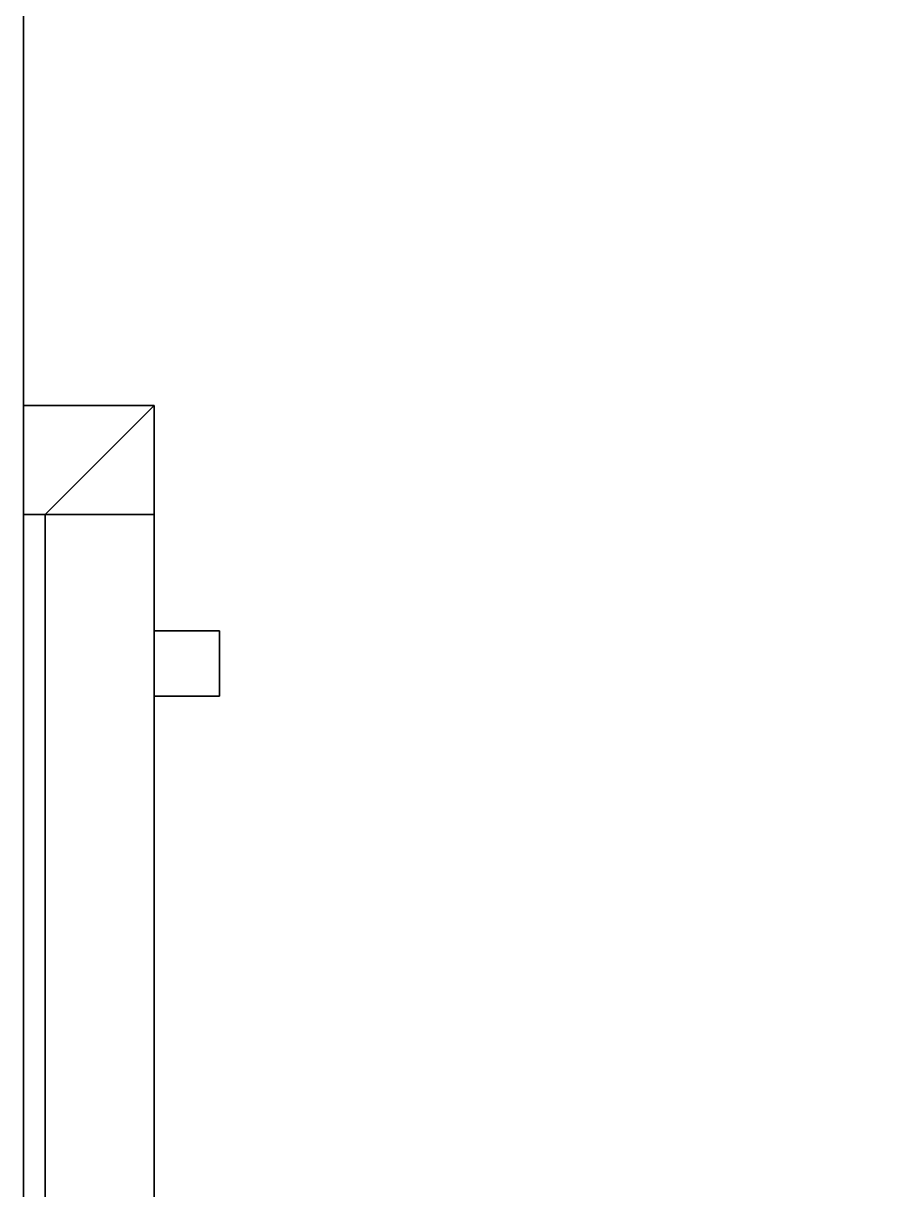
# Model space of a CAD drawing. Extents: x 0 to 4068, y -4475 to 0.
# Drawn here: x 0 to 1172, y -2901 to -1295 of the extents above; entities that cross this region are included whole.
import ezdxf

# ---------------------------------------------------------------- set-up
doc = ezdxf.new("R2010")
doc.units = 0
for name, color, linetype in [('LAYER0', 7, 'CONTINUOUS'), ('LAYER10', 7, 'CONTINUOUS'), ('LAYER11', 7, 'CONTINUOUS'), ('LAYER12', 7, 'CONTINUOUS'), ('LAYER13', 7, 'CONTINUOUS'), ('LAYER14', 7, 'CONTINUOUS'), ('LAYER15', 7, 'CONTINUOUS'), ('LAYER16', 7, 'CONTINUOUS'), ('LAYER17', 7, 'CONTINUOUS'), ('LAYER4', 7, 'CONTINUOUS'), ('LAYER5', 7, 'CONTINUOUS'), ('LAYER6', 7, 'CONTINUOUS'), ('LAYER7', 7, 'CONTINUOUS'), ('LAYER8', 7, 'CONTINUOUS'), ('LAYER9', 7, 'CONTINUOUS')]:
    doc.layers.add(name, color=color, linetype=linetype)

msp = doc.modelspace()

# ---------------------------------------------------------------- linework, layer by layer
at = {"layer": 'LAYER0', "invisible_edges": 1}
for points in [[(4068, 0), (0, -4475), (0, 0), (4068, 0)], [(0, -4475), (4068, 0), (4068, -4475), (0, -4475)]]:
    msp.add_3dface(points, dxfattribs=at)
at = {"layer": 'LAYER12', "invisible_edges": 1}
for points in [[(180, -2131.5, 1281.5), (180, -2221.5, 1041.5), (180, -2221.5, 1281.5), (180, -2131.5, 1281.5)], [(180, -2221.5, 1041.5), (180, -2131.5, 1281.5), (180, -2131.5, 1041.5), (180, -2221.5, 1041.5)]]:
    msp.add_3dface(points, dxfattribs=at)
at = {"layer": 'LAYER13', "invisible_edges": 1}
for points in [[(270, -2221.5, 1281.5), (180, -2221.5, 1041.5), (270, -2221.5, 1041.5), (270, -2221.5, 1281.5)], [(180, -2221.5, 1041.5), (270, -2221.5, 1281.5), (180, -2221.5, 1281.5), (180, -2221.5, 1041.5)]]:
    msp.add_3dface(points, dxfattribs=at)
at = {"layer": 'LAYER14', "invisible_edges": 1}
for points in [[(270, -2131.5, 1041.5), (180, -2221.5, 1041.5), (180, -2131.5, 1041.5), (270, -2131.5, 1041.5)], [(180, -2221.5, 1041.5), (270, -2131.5, 1041.5), (270, -2221.5, 1041.5), (180, -2221.5, 1041.5)]]:
    msp.add_3dface(points, dxfattribs=at)
at = {"layer": 'LAYER15', "invisible_edges": 1}
for points in [[(180, -2131.5, 1281.5), (270, -2131.5, 1041.5), (180, -2131.5, 1041.5), (180, -2131.5, 1281.5)], [(270, -2131.5, 1041.5), (180, -2131.5, 1281.5), (270, -2131.5, 1281.5), (270, -2131.5, 1041.5)]]:
    msp.add_3dface(points, dxfattribs=at)
at = {"layer": 'LAYER16', "invisible_edges": 1}
for points in [[(270, -2221.5, 1281.5), (180, -2131.5, 1281.5), (180, -2221.5, 1281.5), (270, -2221.5, 1281.5)], [(180, -2131.5, 1281.5), (270, -2221.5, 1281.5), (270, -2131.5, 1281.5), (180, -2131.5, 1281.5)]]:
    msp.add_3dface(points, dxfattribs=at)
at = {"layer": 'LAYER17', "invisible_edges": 1}
for points in [[(270, -2131.5, 1041.5), (270, -2221.5, 1281.5), (270, -2221.5, 1041.5), (270, -2131.5, 1041.5)], [(270, -2221.5, 1281.5), (270, -2131.5, 1041.5), (270, -2131.5, 1281.5), (270, -2221.5, 1281.5)]]:
    msp.add_3dface(points, dxfattribs=at)
at = {"layer": 'LAYER4', "invisible_edges": 1}
for points in [[(0, 0, 5), (0, -4475), (0, -4475, 5), (0, 0, 5)], [(0, -4475), (0, 0, 5), (0, 0), (0, -4475)]]:
    msp.add_3dface(points, dxfattribs=at)
at = {"layer": 'LAYER5', "invisible_edges": 1}
for points in [[(4068, -4475, 5), (0, 0, 5), (0, -4475, 5), (4068, -4475, 5)], [(0, 0, 5), (4068, -4475, 5), (4068, 0, 5), (0, 0, 5)]]:
    msp.add_3dface(points, dxfattribs=at)
at = {"layer": 'LAYER6', "invisible_edges": 1}
for points in [[(180, -1821, 5), (0, -1971, 5), (0, -1821, 5), (180, -1821, 5)], [(0, -1971, 5), (180, -1821, 5), (180, -1971, 5), (0, -1971, 5)], [(180, -1821, 5), (30, -4475, 5), (30, -1971, 5), (180, -1821, 5)], [(30, -4475, 5), (180, -1821, 5), (180, -4325, 5), (30, -4475, 5)]]:
    msp.add_3dface(points, dxfattribs=at)
at = {"layer": 'LAYER7'}
for points, invisible_edges in [([(180, -1821, 2415), (180, -2492.5, 1201.5), (180, -1821, 5), (180, -1821, 2415)], 3), ([(180, -1821, 2415), (180, -2552.5, 1201.5), (180, -2492.5, 1201.5), (180, -1821, 2415)], 5), ([(180, -4325, 2415), (180, -2552.5, 1201.5), (180, -1821, 2415), (180, -4325, 2415)], 3), ([(180, -2492.5, 1121.5), (180, -1821, 5), (180, -2492.5, 1201.5), (180, -2492.5, 1121.5)], 3), ([(180, -2552.5, 1121.5), (180, -1821, 5), (180, -2492.5, 1121.5), (180, -2552.5, 1121.5)], 3), ([(180, -4325, 2415), (180, -1821, 5), (180, -2552.5, 1121.5), (180, -4325, 2415)], 7), ([(180, -1821, 5), (180, -4325, 2415), (180, -4325, 5), (180, -1821, 5)], 1), ([(180, -2552.5, 1201.5), (180, -4325, 2415), (180, -2552.5, 1121.5), (180, -2552.5, 1201.5)], 3)]:
    msp.add_3dface(points, dxfattribs=dict(at, invisible_edges=invisible_edges))
at = {"layer": 'LAYER8', "invisible_edges": 1}
for points in [[(180, -1821, 2415), (30, -1971, 5), (30, -1971, 2415), (180, -1821, 2415)], [(30, -1971, 5), (180, -1821, 2415), (180, -1821, 5), (30, -1971, 5)]]:
    msp.add_3dface(points, dxfattribs=at)
at = {"layer": 'LAYER9', "invisible_edges": 1}
for points in [[(30, -1971, 2415), (30, -4475, 5), (30, -4475, 2415), (30, -1971, 2415)], [(30, -4475, 5), (30, -1971, 2415), (30, -1971, 5), (30, -4475, 5)]]:
    msp.add_3dface(points, dxfattribs=at)

# ---------------------------------------------------------------- meshes
at = {"layer": 'LAYER10'}
mesh = msp.add_polymesh((2, 2), dxfattribs=at)
for k, corner in enumerate([(180, -1971, 5), (180, -1821, 5), (180, -1971, 205), (180, -1821, 205)]):
    mesh.set_mesh_vertex(divmod(k, 2), corner)
at = {"layer": 'LAYER11'}
mesh = msp.add_polymesh((2, 2), dxfattribs=at)
for k, corner in enumerate([(0, -1821, 205), (180, -1821, 205), (0, -1971, 205), (180, -1971, 205)]):
    mesh.set_mesh_vertex(divmod(k, 2), corner)
mesh = msp.add_polymesh((2, 2), dxfattribs=at)
for k, corner in enumerate([(180, -1821, 2415), (180, -4325, 2415), (30, -1971, 2415), (30, -4475, 2415)]):
    mesh.set_mesh_vertex(divmod(k, 2), corner)
at = {"layer": 'LAYER7'}
mesh = msp.add_polymesh((2, 2), dxfattribs=at)
for k, corner in enumerate([(180, -1821, 5), (0, -1821, 5), (180, -1821, 205), (0, -1821, 205)]):
    mesh.set_mesh_vertex(divmod(k, 2), corner)
at = {"layer": 'LAYER8'}
mesh = msp.add_polymesh((2, 2), dxfattribs=at)
for k, corner in enumerate([(0, -1821, 5), (0, -1971, 5), (0, -1821, 205), (0, -1971, 205)]):
    mesh.set_mesh_vertex(divmod(k, 2), corner)
at = {"layer": 'LAYER9'}
mesh = msp.add_polymesh((2, 2), dxfattribs=at)
for k, corner in enumerate([(0, -1971, 5), (180, -1971, 5), (0, -1971, 205), (180, -1971, 205)]):
    mesh.set_mesh_vertex(divmod(k, 2), corner)

doc.saveas('drawing.dxf')
